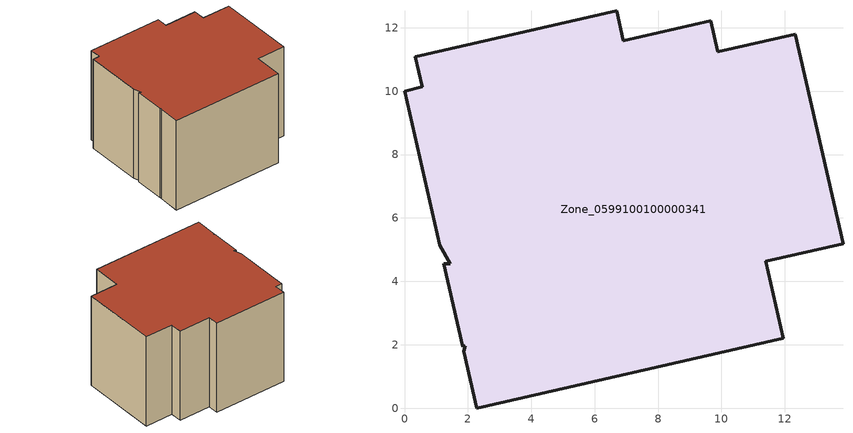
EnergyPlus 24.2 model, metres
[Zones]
Zone_0599100100000341
 floor ground (C_G): 1.11,5.14 0,10 0.56,10.13 0.35,11.09 6.69,12.54 6.91,11.59 9.66,12.22 9.89,11.24 12.33,11.8 13.83,5.19 11.39,4.63 11.95,2.2 2.27,0 1.87,1.79 1.92,1.97 1.83,1.94 1.24,4.56 1.45,4.55 z0
 wall outside (C_F): 9.89,11.24 9.66,12.22 6.91,11.59 6.69,12.54 0.35,11.09 0.56,10.13 0,10 1.11,5.14 1.45,4.55 1.24,4.56 1.83,1.94 1.92,1.97 1.87,1.79 2.27,0 11.95,2.2 11.39,4.63 13.83,5.19 12.33,11.8 9.89,11.24 z0:8.41
 roof outside (C_R): 0,10 1.11,5.14 1.45,4.55 1.24,4.56 1.83,1.94 1.92,1.97 1.87,1.79 2.27,0 11.95,2.2 11.39,4.63 13.83,5.19 12.33,11.8 9.89,11.24 9.66,12.22 6.91,11.59 6.69,12.54 0.35,11.09 0.56,10.13 z8.41
[BUILDING]
Pand.0599100100000341: North Axis=0; Terrain=City; Loads Convergence Tolerance Value=0.04; Temperature Convergence Tolerance Value=0.4; Solar Distribution=FullExterior; Maximum Number of Warmup Days=25; Minimum Number of Warmup Days=1
[Site:Location]
Rotterdam.The.Hague.AP_ZH_NLD Design_Conditions: Latitude=51.96; Longitude=4.45; Time Zone=1; Elevation=-4.5
[SITE:GROUNDTEMPERATURE:BUILDINGSURFACE]
18, 18, 18, 18, 18, 18, 18, 18, 18, 18, 18, 18
[MATERIAL] Thermal Absorptance=0.9; Solar Absorptance=0.7; Visible Absorptance=0.7
Name | Roughness | Thickness | Conductivity | Density | Specific Heat
G.D.2006-2014 | MediumSmooth | 0.15 | 0.06 | 540 | 1210
F.D.2006-2014 | Rough | 0.3 | 0.12 | 1920 | 840
R.D.2006-2014 | MediumRough | 0.2 | 0.08 | 1500 | 1000
[CONSTRUCTION]
C_G: G.D.2006-2014
C_F: F.D.2006-2014
C_R: R.D.2006-2014
[ZONE]
Zone_0599100100000341: Type=1; Multiplier=1; Ceiling Height=Autocalculate; Volume=Autocalculate; Floor Area=autocalculate; Part of Total Floor Area=Yes
[ZONEINFILTRATION:DESIGNFLOWRATE]
Infil_Zone_0599100100000341: Zone or ZoneList or Space or SpaceList=Zone_0599100100000341; Schedule=AlwaysOn; Design Flow Rate Calculation Method=Flow/Area; Flow Rate per Floor Area=0.0021; Constant Term Coefficient=1; Temperature Term Coefficient=0; Velocity Term Coefficient=0; Velocity Squared Term Coefficient=0
[HVACTEMPLATE:ZONE:IDEALLOADSAIRSYSTEM]
Zone_0599100100000341: Maximum Heating Supply Air Temperature=50; Minimum Cooling Supply Air Temperature=13; Maximum Heating Supply Air Humidity Ratio=0.0156; Minimum Cooling Supply Air Humidity Ratio=0.0077; Heating Limit=NoLimit; Cooling Limit=NoLimit; Dehumidification Control Type=ConstantSensibleHeatRatio; Cooling Sensible Heat Ratio=0.7; Dehumidification Setpoint=60; Humidification Control Type=None; Humidification Setpoint=30; Outdoor Air Method=None; Outdoor Air Flow Rate per Person=0.00944; Outdoor Air Flow Rate per Zone Floor Area=0; Outdoor Air Flow Rate per Zone=0; Demand Controlled Ventilation Type=None; Outdoor Air Economizer Type=NoEconomizer; Heat Recovery Type=None; Sensible Heat Recovery Effectiveness=0.7; Latent Heat Recovery Effectiveness=0.65
[ZONECONTROL:THERMOSTAT]
ThermostatControl_Zone_0599100100000341: Zone or ZoneList=Zone_0599100100000341; Control Type Schedule=DualSetpointControlType; Control 1=Thermostat_Zone_0599100100000341; Temperature Difference Between Cutout And Setpoint=0
[THERMOSTATSETPOINT:DUALSETPOINT]
Thermostat_Zone_0599100100000341: Heating Setpoint Temperature Schedule=HeatingSetpoint_Zone_0599100100000341; Cooling Setpoint Temperature Schedule=CoolingSetpoint_Zone_0599100100000341
[SCHEDULE:COMPACT]
HeatingSetpoint_Zone_0599100100000341: Through: 12/31, For: AllDays, Until: 24:00, 21
CoolingSetpoint_Zone_0599100100000341: Through: 12/31, For: AllDays, Until: 24:00, 24
DualSetpointControlType: Through: 12/31, For: AllDays, Until: 24:00, 4
AlwaysOn: Through: 12/31, For: AllDays, Until: 24:00, 1
